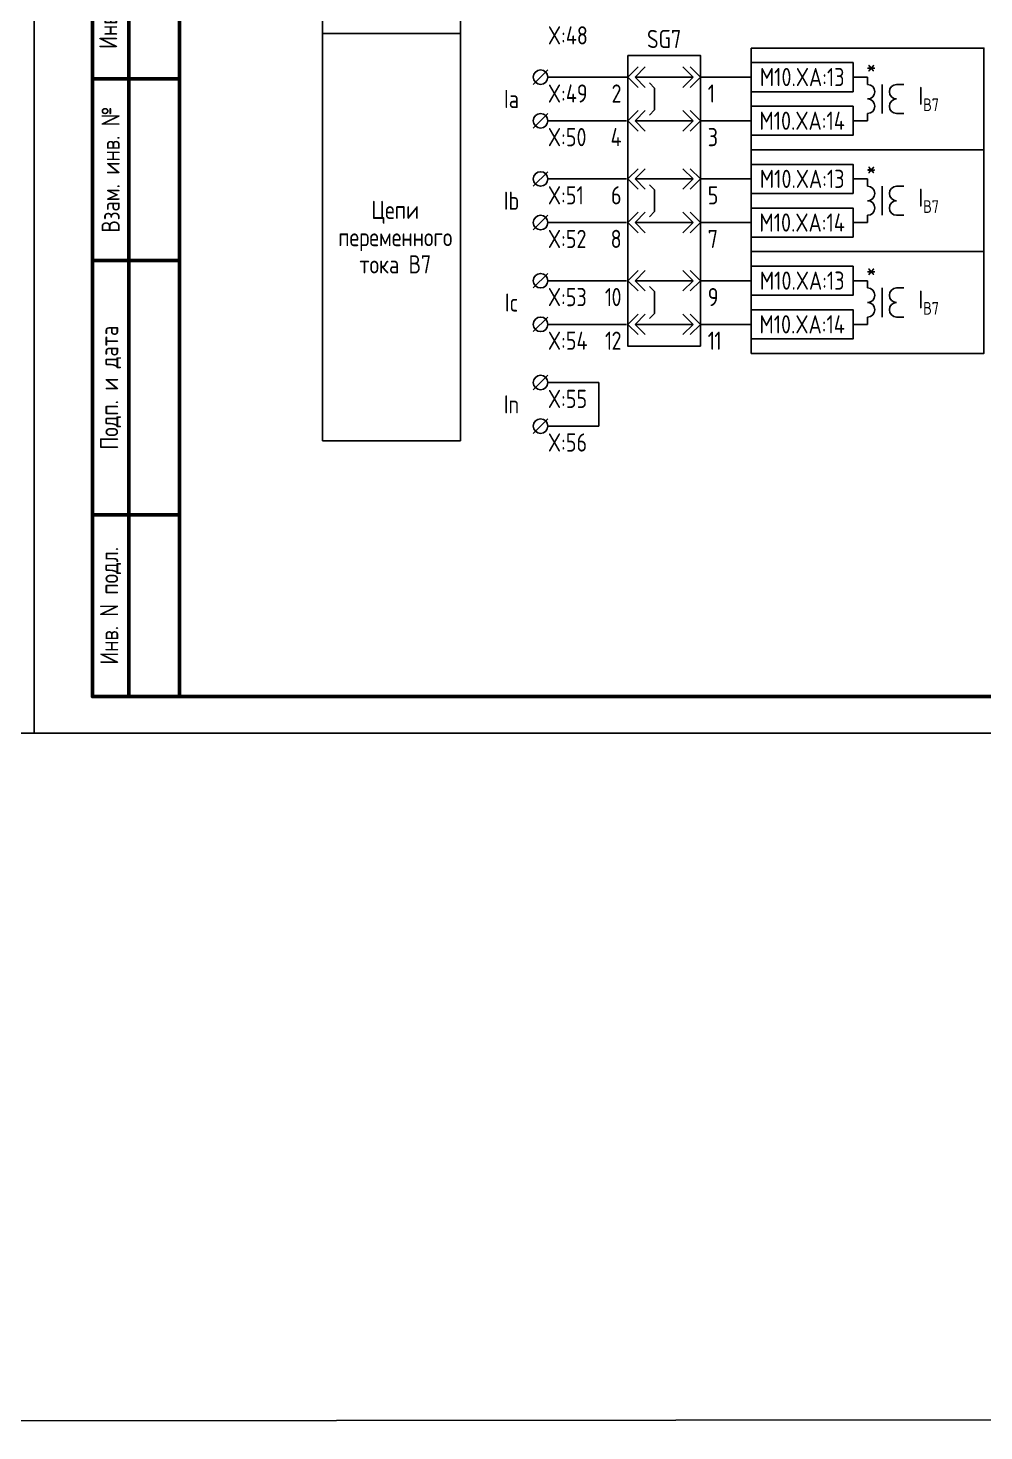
# Model space of a CAD drawing. Header units: millimetres. Extents: x -1043 to 5194, y -96 to 1568.
# Drawn here: x 419.1 to 550.7, y -96 to 97 of the extents above; entities that cross this region are included whole.
import ezdxf

# ---------------------------------------------------------------- set-up
doc = ezdxf.new("R2010")
doc.units = ezdxf.units.MM
doc.styles.add('Gost_type_A', font='GOST_A.TTF')

# ---------------------------------------------------------------- blocks, each defined once
blk = doc.blocks.new('Формат_А3')
blk.add_lwpolyline([(-420, 297), (0, 297), (0, 0), (-420, 0)], close=True)
at = {"lineweight": 50}
blk.add_lwpolyline([(-400, 292), (-5, 292), (-5, 5), (-400, 5)], close=True, dxfattribs=at)
blk = doc.blocks.new('Штамп левый нижний')
at = {"lineweight": 50}
for points in [[(-12, 145), (-7, 145), (-7, 110), (-12, 110)], [(-7, 145), (0, 145), (0, 110), (-7, 110)], [(-12, 110), (-7, 110), (-7, 85), (-12, 85)], [(-7, 110), (0, 110), (0, 85), (-7, 85)], [(-12, 85), (-7, 85), (-7, 60), (-12, 60)], [(-7, 85), (0, 85), (0, 60), (-7, 60)], [(-12, 60), (-7, 60), (-7, 25), (-12, 25)], [(-7, 60), (0, 60), (0, 25), (-7, 25)], [(-12, 25), (-7, 25), (-7, 0), (-12, 0)], [(-7, 25), (0, 25), (0, 0), (-7, 0)]]:
    blk.add_lwpolyline(points, close=True, dxfattribs=at)
at = {"char_height": 2.5, "attachment_point": 5, "rotation": 90, "style": 'Gost_type_A'}
for s, insert, width in [('Подп. и дата', (-9.5, 127.5), 35), ('Инв. № дубл.', (-9.5, 97.5), 25), ('Взам. инв. №', (-9.5, 72.5), 25), ('Подп. и дата', (-9.5, 42.5), 35), ('Инв. N подл.', (-9.5, 12.5), 25)]:
    blk.add_mtext(s, dxfattribs=dict(at, insert=insert, width=width))
blk = doc.blocks.new('БИ_разъем')
for p, q in [((0, 0), (1.41, 1.41)), ((0, 0), (1.41, 1.41)), ((0, 0), (1.41, -1.41)), ((0, 0), (1.41, -1.41)), ((1, 0), (2.41, 1.41)), ((1, 0), (2.41, -1.41)), ((1, 0), (9, 0)), ((9, 0), (7.59, 1.41)), ((9, 0), (7.59, -1.41)), ((10, 0), (8.59, 1.41)), ((10, 0), (8.59, 1.41)), ((10, 0), (8.59, -1.41)), ((10, 0), (8.59, -1.41))]:
    blk.add_line(p, q)
blk = doc.blocks.new('БИ_перемычка')
for p, q in [((2.97, -0.79), (3.67, -1.5)), ((3.67, -1.5), (3.67, -4.5)), ((2.97, -5.21), (3.67, -4.5))]:
    blk.add_line(p, q)

msp = doc.modelspace()

# ---------------------------------------------------------------- linework, layer by layer
for p, q in [((490.67, 91.21), (488.67, 89.21)), ((490.67, 90.21), (501.67, 90.21)), ((511.67, 90.21), (518.67, 90.21)), ((534.67, 90.21), (532.67, 90.21)), ((490.67, 85.21), (488.67, 83.21)), ((490.67, 84.21), (501.5, 84.21)), ((511.83, 84.21), (518.67, 84.21)), ((532.67, 84.21), (534.67, 84.21)), ((490.67, 77.21), (488.67, 75.21)), ((490.67, 76.21), (501.5, 76.21)), ((511.83, 76.21), (518.67, 76.21)), ((534.67, 76.21), (532.67, 76.21)), ((490.67, 71.21), (488.67, 69.21)), ((490.67, 70.21), (501.5, 70.21)), ((511.83, 70.21), (518.67, 70.21)), ((532.67, 70.21), (534.67, 70.21)), ((490.67, 63.21), (488.67, 61.21)), ((490.67, 62.21), (501.5, 62.21)), ((511.83, 62.21), (518.67, 62.21)), ((534.67, 62.21), (532.67, 62.21)), ((490.67, 57.21), (488.67, 55.21)), ((490.67, 56.21), (501.5, 56.21)), ((511.83, 56.21), (518.67, 56.21)), ((532.67, 56.21), (534.67, 56.21)), ((490.67, 49.21), (488.67, 47.21)), ((490.67, 48.21), (497.67, 48.21)), ((497.67, 48.21), (497.67, 42.21)), ((490.67, 43.21), (488.67, 41.21)), ((497.67, 42.21), (490.67, 42.21))]:
    msp.add_line(p, q)
at = {"ltscale": 4}
for p, q in [((534.67, 90.21), (534.67, 89.21)), ((534.67, 89.71), (534.67, 89.21)), ((536.67, 89.21), (536.67, 85.21)), ((536.67, 89.21), (536.67, 85.21)), ((539.67, 89.21), (538.67, 89.21)), ((539.67, 89.21), (538.67, 89.21)), ((534.67, 84.21), (534.67, 85.21)), ((539.67, 85.21), (538.67, 85.21)), ((539.67, 85.21), (538.67, 85.21)), ((534.67, 76.21), (534.67, 75.21)), ((534.67, 75.71), (534.67, 75.21)), ((536.67, 75.21), (536.67, 71.21)), ((536.67, 75.21), (536.67, 71.21)), ((539.67, 75.21), (538.67, 75.21)), ((539.67, 75.21), (538.67, 75.21)), ((534.67, 70.21), (534.67, 71.21)), ((539.67, 71.21), (538.67, 71.21)), ((539.67, 71.21), (538.67, 71.21)), ((534.67, 62.21), (534.67, 61.21)), ((534.67, 61.71), (534.67, 61.21)), ((536.67, 61.21), (536.67, 57.21)), ((536.67, 61.21), (536.67, 57.21)), ((539.67, 61.21), (538.67, 61.21)), ((539.67, 61.21), (538.67, 61.21)), ((534.67, 56.21), (534.67, 57.21)), ((539.67, 57.21), (538.67, 57.21)), ((539.67, 57.21), (538.67, 57.21))]:
    msp.add_line(p, q, dxfattribs=at)
for points in [[(-1042.57, 612), (5193.89, 618), (5193.89, -90), (-1042.57, -96)], [(478.67, 96.21), (459.67, 96.21), (459.67, 152.21), (478.67, 152.21)], [(478.67, 40.21), (459.67, 40.21), (459.67, 96.21), (478.67, 96.21)], [(501.67, 93.21), (511.67, 93.21), (511.67, 53.21), (501.67, 53.21)], [(518.67, 94.21), (550.67, 94.21), (550.67, 80.21), (518.67, 80.21)], [(518.67, 92.21), (532.67, 92.21), (532.67, 88.21), (518.67, 88.21)], [(518.67, 86.21), (532.67, 86.21), (532.67, 82.21), (518.67, 82.21)], [(518.67, 80.21), (550.67, 80.21), (550.67, 66.21), (518.67, 66.21)], [(518.67, 78.21), (532.67, 78.21), (532.67, 74.21), (518.67, 74.21)], [(518.67, 72.21), (532.67, 72.21), (532.67, 68.21), (518.67, 68.21)], [(518.67, 66.21), (550.67, 66.21), (550.67, 52.21), (518.67, 52.21)], [(518.67, 64.21), (532.67, 64.21), (532.67, 60.21), (518.67, 60.21)], [(518.67, 58.21), (532.67, 58.21), (532.67, 54.21), (518.67, 54.21)]]:
    msp.add_lwpolyline(points, close=True)
for centre in [(489.67, 90.21), (489.67, 84.21), (489.67, 76.21), (489.67, 70.21), (489.67, 62.21), (489.67, 56.21), (489.67, 48.21), (489.67, 42.21)]:
    msp.add_circle(centre, 1)
for centre, start, end in [((534.67, 88.21), 270, 90), ((534.67, 88.21), 270, 90), ((538.67, 88.21), 90, 270), ((538.67, 88.21), 90, 270), ((534.67, 86.21), 270, 90), ((534.67, 86.21), 270, 90), ((538.67, 86.21), 90, 270), ((538.67, 86.21), 90, 270), ((534.67, 74.21), 270, 90), ((534.67, 74.21), 270, 90), ((538.67, 74.21), 90, 270), ((538.67, 74.21), 90, 270), ((534.67, 72.21), 270, 90), ((534.67, 72.21), 270, 90), ((538.67, 72.21), 90, 270), ((538.67, 72.21), 90, 270), ((534.67, 60.21), 270, 90), ((534.67, 60.21), 270, 90), ((538.67, 60.21), 90, 270), ((538.67, 60.21), 90, 270), ((534.67, 58.21), 270, 90), ((534.67, 58.21), 270, 90), ((538.67, 58.21), 90, 270), ((538.67, 58.21), 90, 270)]:
    msp.add_arc(centre, 1, start, end, dxfattribs=at)

# ---------------------------------------------------------------- block references
for name, p in [('Формат_А3', (420, 0)), ('Формат_А3', (840, 0)), ('Штамп левый нижний', (440, 5)), ('БИ_разъем', (501.67, 90.21)), ('БИ_перемычка', (501.67, 90.21)), ('БИ_разъем', (501.67, 84.21)), ('БИ_разъем', (501.67, 76.21)), ('БИ_перемычка', (501.67, 76.21)), ('БИ_разъем', (501.67, 70.21)), ('БИ_разъем', (501.67, 62.21)), ('БИ_перемычка', (501.67, 62.21)), ('БИ_разъем', (501.67, 56.21))]:
    msp.add_blockref(name, p)

# ---------------------------------------------------------------- texts
at = {"char_height": 2.5, "line_spacing_factor": 0.9, "style": 'Gost_type_A'}
for s, insert, width, attachment_point in [('X:48', (490.67, 97.21), 10, 1), ('SG7', (506.67, 94.21), 10, 8), ('X:49', (490.67, 89.21), 10, 1), ('{\\T0.9;2}', (500.67, 89.21), 5, 3), ('{\\T0.9;1}', (512.67, 89.21), 5, 1), ('Ia', (485.67, 87.21), 6, 5), ('X:50', (490.67, 83.21), 10, 1), ('{\\T0.9;4}', (500.67, 83.21), 5, 3), ('{\\T0.9;3}', (512.67, 83.21), 5, 1), ('Ib', (485.67, 73.21), 6, 5), ('X:51', (490.67, 75.21), 10, 1), ('{\\T0.9;6}', (500.67, 75.21), 5, 3), ('{\\T0.9;5}', (512.67, 75.21), 5, 1), ('Цепи переменного тока В7', (469.67, 68.21), 18, 5), ('X:52', (490.67, 69.21), 10, 1), ('{\\T0.9;8}', (500.67, 69.21), 5, 3), ('{\\T0.9;7}', (512.67, 69.21), 5, 1), ('Ic', (485.67, 59.21), 6, 5), ('X:53', (490.67, 61.21), 10, 1), ('{\\T0.9;10}', (500.67, 61.21), 5, 3), ('{\\T0.9;9}', (512.67, 61.21), 5, 1), ('X:54', (490.67, 55.21), 10, 1), ('{\\T0.9;12}', (500.67, 55.21), 5, 3), ('{\\T0.9;11}', (512.67, 55.21), 5, 1), ('In', (485.67, 45.21), 6, 5), ('X:55', (490.67, 47.21), 10, 1), ('X:56', (490.67, 41.21), 10, 1)]:
    msp.add_mtext(s, dxfattribs=dict(at, insert=insert, width=width, attachment_point=attachment_point))
at = {"char_height": 2.5, "style": 'Gost_type_A'}
for s, insert, width, attachment_point in [('M10.XA:13', (525.67, 90.22), 14, 5), ('*', (535.17, 91.71), 3, 5), ('\\A1;I{\\H0.7x;\\S^ В7;}', (541.67, 87.21), 8, 4), ('M10.XA:14', (525.66, 84.21), 14.018, 5), ('M10.XA:13', (525.67, 76.22), 14, 5), ('*', (535.17, 77.71), 3, 5), ('\\A1;I{\\H0.7x;\\S^ В7;}', (541.67, 73.21), 8, 4), ('M10.XA:14', (525.66, 70.21), 14.018, 5), ('*', (535.17, 63.71), 3, 5), ('M10.XA:13', (525.67, 62.22), 14, 5), ('\\A1;I{\\H0.7x;\\S^ В7;}', (541.67, 59.21), 8, 4), ('M10.XA:14', (525.66, 56.21), 14.018, 5)]:
    msp.add_mtext(s, dxfattribs=dict(at, insert=insert, width=width, attachment_point=attachment_point))

doc.saveas('drawing.dxf')
